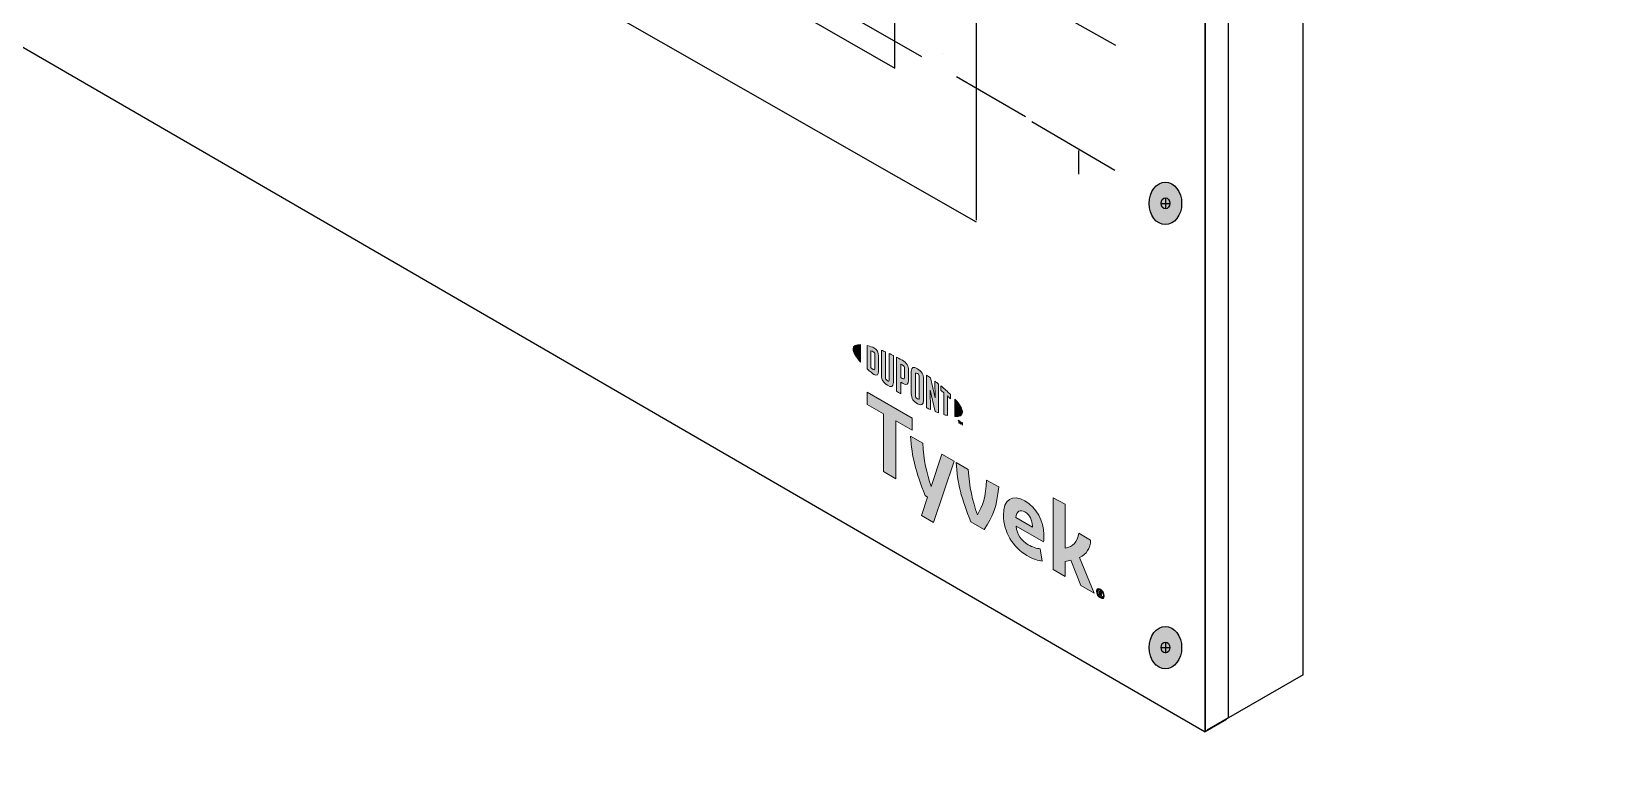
# Model space of a CAD drawing. Extents: x -1140 to 5605, y -816 to 2382.
# Drawn here: x 4717.1 to 5072.2, y 950 to 1115 of the extents above; entities that cross this region are included whole.
import ezdxf

# ---------------------------------------------------------------- set-up
doc = ezdxf.new("R2010")
doc.units = 0
doc.header["$MEASUREMENT"] = 0
for name, pattern in [('AI-Linetype-52', [13.504076, 9.002717, -4.501359]), ('AI-Linetype-53', [13.504076, 9.002717, -4.501359]), ('AI-Linetype-54', [27, 18, -9])]:
    doc.linetypes.add(name, pattern=pattern)
for name, color, linetype, lineweight in [('G-ANNO-TTLB', 7, 'Continuous', 0), ('TYVEK', 7, 'Continuous', 0), ('wall scratch', 7, 'Continuous', 0), ('X-REF - TRACED', 7, 'Continuous', 0)]:
    doc.layers.add(name, color=color, linetype=linetype, lineweight=lineweight)

# ---------------------------------------------------------------- blocks, each defined once
blk = doc.blocks.new('Block_51')
at = {"layer": 'wall scratch', "color": 18, "lineweight": 25, "true_color": 0x000000}
for points in [[(4712.77, 1113.39)], [(4981.64, 957.74)]]:
    blk.add_lwpolyline(points, dxfattribs=at)
blk = doc.blocks.new('Block_161')
at = {"layer": 'TYVEK', "color": 2, "lineweight": 25, "true_color": 0xffff00}
for points in [[(4803.46, 1098.45)], [(4917.89, 1033.61)]]:
    blk.add_lwpolyline(points, dxfattribs=at)
blk = doc.blocks.new('Block_162')
at = {"layer": 'TYVEK', "color": 1, "lineweight": 25, "true_color": 0xff0000}
for points in [[(4835.31, 1080.06)], [(4917.89, 1032.38)]]:
    blk.add_lwpolyline(points, dxfattribs=at)
blk = doc.blocks.new('Block_163')
at = {"layer": 'TYVEK', "color": 1, "lineweight": 25, "true_color": 0xff0000}
for points in [[(4784.75, 1118.23)], [(4784.75, 1101.79)]]:
    blk.add_lwpolyline(points, dxfattribs=at)
blk = doc.blocks.new('Block_164')
at = {"layer": 'TYVEK', "color": 1, "lineweight": 25, "true_color": 0xff0000}
for points in [[(4835.31, 1080.06)], [(4917.89, 1032.38)]]:
    blk.add_lwpolyline(points, dxfattribs=at)
blk = doc.blocks.new('Block_165')
at = {"layer": 'TYVEK', "color": 18, "lineweight": 25, "true_color": 0x000000}
for points in [[(4891.12, 1220.23)], [(4891.12, 1048.79)]]:
    blk.add_lwpolyline(points, dxfattribs=at)
blk = doc.blocks.new('Block_166')
at = {"layer": 'TYVEK', "color": 4, "lineweight": 25, "true_color": 0x00ffff}
for points in [[(4855.86, 1093.29)], [(4917.91, 1057.52)]]:
    blk.add_lwpolyline(points, dxfattribs=at)
blk = doc.blocks.new('Block_167')
at = {"layer": 'TYVEK', "color": 4, "linetype": 'AI-Linetype-52', "lineweight": 25, "true_color": 0x00ffff}
blk.add_lwpolyline([(4938.86, 1045.73)], dxfattribs=at)
at = {"layer": 'TYVEK', "color": 4, "linetype": 'AI-Linetype-53', "lineweight": 25, "true_color": 0x00ffff}
blk.add_lwpolyline([(4917.91, 1033.76)], dxfattribs=at)
blk = doc.blocks.new('Block_168')
at = {"layer": 'TYVEK', "color": 4, "lineweight": 25, "true_color": 0x00ffff}
for points in [[(4855.86, 1093.29)], [(4835.55, 1081.68)]]:
    blk.add_lwpolyline(points, dxfattribs=at)
blk = doc.blocks.new('Block_170')
at = {"layer": 'TYVEK', "color": 4, "lineweight": 25, "true_color": 0x00ffff}
for points in [[(4803.66, 1098.62)], [(4917.91, 1033.76)]]:
    blk.add_lwpolyline(points, dxfattribs=at)
blk = doc.blocks.new('Block_171')
at = {"layer": 'TYVEK', "color": 2, "lineweight": 25, "true_color": 0xffff00}
for points in [[(4803.42, 1098.45)], [(4917.89, 1033.61)]]:
    blk.add_lwpolyline(points, dxfattribs=at)
blk = doc.blocks.new('Block_172')
at = {"layer": 'TYVEK', "color": 2, "lineweight": 25, "true_color": 0xffff00}
for points in [[(4808.34, 1101.23)], [(4917.59, 1038.15)]]:
    blk.add_lwpolyline(points, dxfattribs=at)
blk = doc.blocks.new('Block_173')
at = {"layer": 'TYVEK', "color": 1, "lineweight": 25, "true_color": 0xff0000}
for points in [[(4835.31, 1080.06)], [(4917.89, 1032.38)]]:
    blk.add_lwpolyline(points, dxfattribs=at)
blk = doc.blocks.new('Block_175')
at = {"layer": 'TYVEK', "color": 2, "lineweight": 25, "true_color": 0xffff00}
for points in [[(4807.38, 1353.18)], [(4807.38, 1051.78)]]:
    blk.add_lwpolyline(points, dxfattribs=at)
blk = doc.blocks.new('Block_176')
at = {"layer": 'TYVEK', "color": 1, "lineweight": 25, "true_color": 0xff0000}
for points in [[(4807.58, 1377.28)], [(4807.58, 1052.07)]]:
    blk.add_lwpolyline(points, dxfattribs=at)
blk = doc.blocks.new('Block_230')
at = {"layer": 'TYVEK', "color": 4, "lineweight": 25, "true_color": 0x00ffff}
blk.add_line((4922.1, 1109.99), (4922.1, 1109.99), dxfattribs=at)
for points in [[(4807.97, 1228.81)], [(4890.61, 1127.79), (4807.97, 1174.49), (4807.97, 1174.49)], [(4890.39, 1152.31)]]:
    blk.add_lwpolyline(points, dxfattribs=at)
blk = doc.blocks.new('Block_253')
at = {"layer": 'TYVEK', "true_color": 0x003b71, "transparency": 33554687}
h = blk.add_hatch(color=156, dxfattribs=at)
h.dxf.hatch_style = 2
edge = h.paths.add_edge_path()
edge.add_ellipse((4972.26, 976.33), major_axis=(0, 4.78), ratio=0.766948, start_angle=0, end_angle=360)
at = {"layer": 'TYVEK', "color": 18, "lineweight": 25, "true_color": 0x000000}
for p, q in [((4972.26, 977.59), (4972.26, 975.12)), ((4971.29, 976.36), (4973.23, 976.36))]:
    blk.add_line(p, q, dxfattribs=at)
for centre, major_axis, ratio in [((4972.26, 976.33), (0, 4.78), 0.766948), ((4972.26, 976.36), (0, 1.23), 0.788846)]:
    blk.add_ellipse(centre, major_axis=major_axis, ratio=ratio, dxfattribs=at)
blk = doc.blocks.new('Block_256')
at = {"layer": 'TYVEK', "true_color": 0x003b71, "transparency": 33554687}
h = blk.add_hatch(color=156, dxfattribs=at)
h.dxf.hatch_style = 2
edge = h.paths.add_edge_path()
edge.add_ellipse((4972.26, 1076.29), major_axis=(0, 4.78), ratio=0.766948, start_angle=0, end_angle=360)
at = {"layer": 'TYVEK', "color": 18, "lineweight": 25, "true_color": 0x000000}
for p, q in [((4971.29, 1076.31), (4973.23, 1076.31)), ((4972.26, 1077.55), (4972.26, 1075.08))]:
    blk.add_line(p, q, dxfattribs=at)
blk.add_lwpolyline([(4971.75, 1071.17)], dxfattribs=at)
for centre, major_axis, ratio in [((4972.26, 1076.29), (0, 4.78), 0.766948), ((4972.26, 1076.31), (0, 1.23), 0.788846)]:
    blk.add_ellipse(centre, major_axis=major_axis, ratio=ratio, dxfattribs=at)
blk = doc.blocks.new('Block_560')
at = {"layer": 'X-REF - TRACED', "true_color": 0x848484, "transparency": 33554687}
h = blk.add_hatch(color=252, dxfattribs=at)
h.dxf.hatch_style = 2
edge = h.paths.add_edge_path()
edge.add_spline(control_points=[(4902, 1043.52), (4902, 1042.8), (4902.61, 1041.77), (4903.67, 1040.57), (4903.67, 1040.57), (4903.67, 1044.52), (4903.67, 1044.52), (4902.61, 1044.56), (4902, 1044.24), (4902, 1043.52)], knot_values=[0, 0, 0, 0, 1, 1, 1, 2, 2, 2, 3, 3, 3, 3], degree=3, periodic=0)
h = blk.add_hatch(color=252, dxfattribs=at)
h.dxf.hatch_style = 2
edge = h.paths.add_edge_path()
edge.add_spline(control_points=[(4906.88, 1039.09), (4906.88, 1038.79), (4906.72, 1038.78), (4906.53, 1038.89), (4906.38, 1038.97), (4906.16, 1039.17), (4905.97, 1039.33), (4905.97, 1039.33), (4905.97, 1043.1), (4905.97, 1043.1), (4906.16, 1043.05), (4906.38, 1042.98), (4906.53, 1042.9), (4906.72, 1042.79), (4906.88, 1042.59), (4906.88, 1042.29), (4906.88, 1042.29), (4906.88, 1039.09), (4906.88, 1039.09)], knot_values=[0, 0, 0, 0, 1, 1, 1, 2, 2, 2, 3, 3, 3, 4, 4, 4, 5, 5, 5, 6, 6, 6, 6], degree=3, periodic=0)
edge = h.paths.add_edge_path()
edge.add_spline(control_points=[(4906.66, 1043.81), (4906.36, 1043.98), (4905.93, 1044.13), (4905.15, 1044.3), (4905.15, 1044.3), (4905.15, 1039.08), (4905.15, 1039.08), (4905.83, 1038.45), (4906.36, 1038), (4906.66, 1037.83), (4907.34, 1037.44), (4907.73, 1037.69), (4907.73, 1038.47), (4907.73, 1038.47), (4907.73, 1041.94), (4907.73, 1041.94), (4907.73, 1042.71), (4907.34, 1043.41), (4906.66, 1043.81)], knot_values=[0, 0, 0, 0, 1, 1, 1, 2, 2, 2, 3, 3, 3, 4, 4, 4, 5, 5, 5, 6, 6, 6, 6], degree=3, periodic=0)
h = blk.add_hatch(color=252, dxfattribs=at)
h.dxf.hatch_style = 2
edge = h.paths.add_edge_path()
edge.add_spline(control_points=[(4910.12, 1036.61), (4910.12, 1036.3), (4910.03, 1036.17), (4909.7, 1036.4), (4909.38, 1036.63), (4909.29, 1036.84), (4909.29, 1037.2), (4909.29, 1037.2), (4909.29, 1042.88), (4909.29, 1042.88), (4909.08, 1042.98), (4908.6, 1043.18), (4908.39, 1043.27), (4908.39, 1043.27), (4908.39, 1037.52), (4908.39, 1037.52), (4908.39, 1036.6), (4908.78, 1036.02), (4909.7, 1035.36), (4910.54, 1034.77), (4911.06, 1034.96), (4911.06, 1035.98), (4911.06, 1035.98), (4911.06, 1042.05), (4911.06, 1042.05), (4910.88, 1042.14), (4910.31, 1042.42), (4910.12, 1042.5), (4910.12, 1042.5), (4910.12, 1036.61), (4910.12, 1036.61)], knot_values=[0, 0, 0, 0, 1, 1, 1, 2, 2, 2, 3, 3, 3, 4, 4, 4, 5, 5, 5, 6, 6, 6, 7, 7, 7, 8, 8, 8, 9, 9, 9, 10, 10, 10, 10], degree=3, periodic=0)
h = blk.add_hatch(color=252, dxfattribs=at)
h.dxf.hatch_style = 2
edge = h.paths.add_edge_path()
edge.add_spline(control_points=[(4913.54, 1037.13), (4913.54, 1036.8), (4913.44, 1036.69), (4913.06, 1036.91), (4913.06, 1036.91), (4912.73, 1037.1), (4912.73, 1037.1), (4912.73, 1037.1), (4912.73, 1040.12), (4912.73, 1040.12), (4912.88, 1040.04), (4912.96, 1040), (4913.04, 1039.95), (4913.46, 1039.71), (4913.54, 1039.48), (4913.54, 1039.15), (4913.54, 1039.15), (4913.54, 1037.13), (4913.54, 1037.13)], knot_values=[0, 0, 0, 0, 1, 1, 1, 2, 2, 2, 3, 3, 3, 4, 4, 4, 5, 5, 5, 6, 6, 6, 6], degree=3, periodic=0)
edge = h.paths.add_edge_path()
edge.add_spline(control_points=[(4913.1, 1040.99), (4912.94, 1041.08), (4912.34, 1041.4), (4911.79, 1041.68), (4911.79, 1041.68), (4911.79, 1034.03), (4911.79, 1034.03), (4911.98, 1033.91), (4912.47, 1033.6), (4912.73, 1033.44), (4912.73, 1033.44), (4912.73, 1036.04), (4912.73, 1036.04), (4912.73, 1036.04), (4913.1, 1035.83), (4913.1, 1035.83), (4914.08, 1035.26), (4914.49, 1035.53), (4914.49, 1036.5), (4914.49, 1036.5), (4914.49, 1038.76), (4914.49, 1038.76), (4914.49, 1039.71), (4914.03, 1040.45), (4913.1, 1040.99)], knot_values=[0, 0, 0, 0, 1, 1, 1, 2, 2, 2, 3, 3, 3, 4, 4, 4, 5, 5, 5, 6, 6, 6, 7, 7, 7, 8, 8, 8, 8], degree=3, periodic=0)
h = blk.add_hatch(color=252, dxfattribs=at)
h.dxf.hatch_style = 2
edge = h.paths.add_edge_path()
edge.add_spline(control_points=[(4916.89, 1032.52), (4916.89, 1032.22), (4916.8, 1032.12), (4916.47, 1032.3), (4916.13, 1032.48), (4916.04, 1032.7), (4916.04, 1033.02), (4916.04, 1033.02), (4916.04, 1037.79), (4916.04, 1037.79), (4916.04, 1038.1), (4916.13, 1038.22), (4916.47, 1038.01), (4916.8, 1037.81), (4916.89, 1037.6), (4916.89, 1037.29), (4916.89, 1037.29), (4916.89, 1032.52), (4916.89, 1032.52)], knot_values=[0, 0, 0, 0, 1, 1, 1, 2, 2, 2, 3, 3, 3, 4, 4, 4, 5, 5, 5, 6, 6, 6, 6], degree=3, periodic=0)
edge = h.paths.add_edge_path()
edge.add_spline(control_points=[(4916.47, 1039.08), (4915.6, 1039.63), (4915.09, 1039.49), (4915.09, 1038.48), (4915.09, 1038.48), (4915.09, 1033.48), (4915.09, 1033.48), (4915.09, 1032.41), (4915.55, 1031.7), (4916.47, 1031.22), (4917.37, 1030.75), (4917.84, 1030.87), (4917.84, 1032), (4917.84, 1032), (4917.84, 1036.78), (4917.84, 1036.78), (4917.84, 1037.86), (4917.42, 1038.49), (4916.47, 1039.08)], knot_values=[0, 0, 0, 0, 1, 1, 1, 2, 2, 2, 3, 3, 3, 4, 4, 4, 5, 5, 5, 6, 6, 6, 6], degree=3, periodic=0)
h = blk.add_hatch(color=252, dxfattribs=at)
h.dxf.hatch_style = 2
edge = h.paths.add_edge_path()
edge.add_spline(control_points=[(4920.44, 1032.53), (4920.44, 1032.53), (4919.4, 1037.02), (4919.4, 1037.02), (4919.12, 1037.23), (4918.78, 1037.47), (4918.51, 1037.65), (4918.51, 1037.65), (4918.51, 1030.3), (4918.51, 1030.3), (4918.7, 1030.21), (4919.17, 1030), (4919.42, 1029.9), (4919.42, 1029.9), (4919.34, 1034.27), (4919.34, 1034.27), (4919.34, 1034.27), (4920.44, 1029.47), (4920.44, 1029.47), (4920.68, 1029.38), (4921.02, 1029.25), (4921.24, 1029.17), (4921.24, 1029.17), (4921.24, 1035.63), (4921.24, 1035.63), (4921.01, 1035.81), (4920.58, 1036.14), (4920.38, 1036.3), (4920.38, 1036.3), (4920.44, 1032.53), (4920.44, 1032.53)], knot_values=[0, 0, 0, 0, 1, 1, 1, 2, 2, 2, 3, 3, 3, 4, 4, 4, 5, 5, 5, 6, 6, 6, 7, 7, 7, 8, 8, 8, 9, 9, 9, 10, 10, 10, 10], degree=3, periodic=0)
h = blk.add_hatch(color=252, dxfattribs=at)
h.dxf.hatch_style = 2
edge = h.paths.add_edge_path()
edge.add_spline(control_points=[(4921.71, 1034.23), (4921.94, 1034.05), (4922.17, 1033.86), (4922.39, 1033.68), (4922.39, 1033.68), (4922.39, 1028.79), (4922.39, 1028.79), (4922.6, 1028.73), (4922.98, 1028.62), (4923.23, 1028.56), (4923.23, 1028.56), (4923.23, 1032.96), (4923.23, 1032.96), (4923.48, 1032.75), (4923.71, 1032.54), (4923.92, 1032.35), (4923.92, 1032.35), (4923.92, 1033.29), (4923.92, 1033.29), (4923.25, 1033.94), (4922.54, 1034.57), (4921.71, 1035.25), (4921.71, 1035.25), (4921.71, 1034.23), (4921.71, 1034.23)], knot_values=[0, 0, 0, 0, 1, 1, 1, 2, 2, 2, 3, 3, 3, 4, 4, 4, 5, 5, 5, 6, 6, 6, 7, 7, 7, 8, 8, 8, 8], degree=3, periodic=0)
h = blk.add_hatch(color=252, dxfattribs=at)
h.dxf.hatch_style = 2
edge = h.paths.add_edge_path()
edge.add_spline(control_points=[(4926.6, 1029.32), (4926.6, 1028.59), (4925.99, 1028.27), (4924.92, 1028.31), (4924.92, 1028.31), (4924.92, 1032.25), (4924.92, 1032.25), (4925.99, 1031.06), (4926.6, 1030.03), (4926.6, 1029.32)], knot_values=[0, 0, 0, 0, 1, 1, 1, 2, 2, 2, 3, 3, 3, 3], degree=3, periodic=0)
h = blk.add_hatch(color=252, dxfattribs=at)
h.dxf.hatch_style = 2
edge = h.paths.add_edge_path()
edge.add_spline(control_points=[(4926.1, 1027.23), (4926.1, 1027.23), (4926.21, 1027.17), (4926.21, 1027.17), (4926.21, 1027.17), (4926.36, 1026.82), (4926.36, 1026.82), (4926.36, 1026.82), (4926.5, 1027), (4926.5, 1027), (4926.5, 1027), (4926.6, 1026.94), (4926.6, 1026.94), (4926.6, 1026.94), (4926.6, 1026.37), (4926.6, 1026.37), (4926.6, 1026.37), (4926.51, 1026.43), (4926.51, 1026.43), (4926.51, 1026.43), (4926.51, 1026.83), (4926.51, 1026.83), (4926.51, 1026.83), (4926.36, 1026.65), (4926.36, 1026.65), (4926.36, 1026.65), (4926.35, 1026.65), (4926.35, 1026.65), (4926.35, 1026.65), (4926.2, 1027.01), (4926.2, 1027.01), (4926.2, 1027.01), (4926.2, 1026.61), (4926.2, 1026.61), (4926.2, 1026.61), (4926.1, 1026.66), (4926.1, 1026.66), (4926.1, 1026.66), (4926.1, 1027.23), (4926.1, 1027.23)], knot_values=[0, 0, 0, 0, 1, 1, 1, 2, 2, 2, 3, 3, 3, 4, 4, 4, 5, 5, 5, 6, 6, 6, 7, 7, 7, 8, 8, 8, 9, 9, 9, 10, 10, 10, 11, 11, 11, 12, 12, 12, 13, 13, 13, 13], degree=3, periodic=0)
edge = h.paths.add_edge_path()
edge.add_spline(control_points=[(4925.75, 1027.33), (4925.75, 1027.33), (4925.6, 1027.42), (4925.6, 1027.42), (4925.6, 1027.42), (4925.6, 1027.52), (4925.6, 1027.52), (4925.6, 1027.52), (4926, 1027.29), (4926, 1027.29), (4926, 1027.29), (4926, 1027.19), (4926, 1027.19), (4926, 1027.19), (4925.85, 1027.28), (4925.85, 1027.28), (4925.85, 1027.28), (4925.85, 1026.81), (4925.85, 1026.81), (4925.85, 1026.81), (4925.75, 1026.87), (4925.75, 1026.87), (4925.75, 1026.87), (4925.75, 1027.33), (4925.75, 1027.33)], knot_values=[0, 0, 0, 0, 1, 1, 1, 2, 2, 2, 3, 3, 3, 4, 4, 4, 5, 5, 5, 6, 6, 6, 7, 7, 7, 8, 8, 8, 8], degree=3, periodic=0)
at = {"layer": 'X-REF - TRACED'}
for points, knots in [([(4902, 1043.52), (4902, 1042.8), (4902.61, 1041.77), (4903.67, 1040.57), (4903.67, 1040.57), (4903.67, 1044.52), (4903.67, 1044.52), (4902.61, 1044.56), (4902, 1044.24), (4902, 1043.52)], [0, 0, 0, 0, 1, 1, 1, 2, 2, 2, 3, 3, 3, 3]), ([(4906.66, 1043.81), (4906.36, 1043.98), (4905.93, 1044.13), (4905.15, 1044.3), (4905.15, 1044.3), (4905.15, 1039.08), (4905.15, 1039.08), (4905.83, 1038.45), (4906.36, 1038), (4906.66, 1037.83), (4907.34, 1037.44), (4907.73, 1037.69), (4907.73, 1038.47), (4907.73, 1038.47), (4907.73, 1041.94), (4907.73, 1041.94), (4907.73, 1042.71), (4907.34, 1043.41), (4906.66, 1043.81)], [0, 0, 0, 0, 1, 1, 1, 2, 2, 2, 3, 3, 3, 4, 4, 4, 5, 5, 5, 6, 6, 6, 6]), ([(4906.88, 1039.09), (4906.88, 1038.79), (4906.72, 1038.78), (4906.53, 1038.89), (4906.38, 1038.97), (4906.16, 1039.17), (4905.97, 1039.33), (4905.97, 1039.33), (4905.97, 1043.1), (4905.97, 1043.1), (4906.16, 1043.05), (4906.38, 1042.98), (4906.53, 1042.9), (4906.72, 1042.79), (4906.88, 1042.59), (4906.88, 1042.29), (4906.88, 1042.29), (4906.88, 1039.09), (4906.88, 1039.09)], [0, 0, 0, 0, 1, 1, 1, 2, 2, 2, 3, 3, 3, 4, 4, 4, 5, 5, 5, 6, 6, 6, 6]), ([(4910.12, 1036.61), (4910.12, 1036.3), (4910.03, 1036.17), (4909.7, 1036.4), (4909.38, 1036.63), (4909.29, 1036.84), (4909.29, 1037.2), (4909.29, 1037.2), (4909.29, 1042.88), (4909.29, 1042.88), (4909.08, 1042.98), (4908.6, 1043.18), (4908.39, 1043.27), (4908.39, 1043.27), (4908.39, 1037.52), (4908.39, 1037.52), (4908.39, 1036.6), (4908.78, 1036.02), (4909.7, 1035.36), (4910.54, 1034.77), (4911.06, 1034.96), (4911.06, 1035.98), (4911.06, 1035.98), (4911.06, 1042.05), (4911.06, 1042.05), (4910.88, 1042.14), (4910.31, 1042.42), (4910.12, 1042.5), (4910.12, 1042.5), (4910.12, 1036.61), (4910.12, 1036.61)], [0, 0, 0, 0, 1, 1, 1, 2, 2, 2, 3, 3, 3, 4, 4, 4, 5, 5, 5, 6, 6, 6, 7, 7, 7, 8, 8, 8, 9, 9, 9, 10, 10, 10, 10]), ([(4913.1, 1040.99), (4912.94, 1041.08), (4912.34, 1041.4), (4911.79, 1041.68), (4911.79, 1041.68), (4911.79, 1034.03), (4911.79, 1034.03), (4911.98, 1033.91), (4912.47, 1033.6), (4912.73, 1033.44), (4912.73, 1033.44), (4912.73, 1036.04), (4912.73, 1036.04), (4912.73, 1036.04), (4913.1, 1035.83), (4913.1, 1035.83), (4914.08, 1035.26), (4914.49, 1035.53), (4914.49, 1036.5), (4914.49, 1036.5), (4914.49, 1038.76), (4914.49, 1038.76), (4914.49, 1039.71), (4914.03, 1040.45), (4913.1, 1040.99)], [0, 0, 0, 0, 1, 1, 1, 2, 2, 2, 3, 3, 3, 4, 4, 4, 5, 5, 5, 6, 6, 6, 7, 7, 7, 8, 8, 8, 8]), ([(4913.54, 1037.13), (4913.54, 1036.8), (4913.44, 1036.69), (4913.06, 1036.91), (4913.06, 1036.91), (4912.73, 1037.1), (4912.73, 1037.1), (4912.73, 1037.1), (4912.73, 1040.12), (4912.73, 1040.12), (4912.88, 1040.04), (4912.96, 1040), (4913.04, 1039.95), (4913.46, 1039.71), (4913.54, 1039.48), (4913.54, 1039.15), (4913.54, 1039.15), (4913.54, 1037.13), (4913.54, 1037.13)], [0, 0, 0, 0, 1, 1, 1, 2, 2, 2, 3, 3, 3, 4, 4, 4, 5, 5, 5, 6, 6, 6, 6]), ([(4916.47, 1039.08), (4915.6, 1039.63), (4915.09, 1039.49), (4915.09, 1038.48), (4915.09, 1038.48), (4915.09, 1033.48), (4915.09, 1033.48), (4915.09, 1032.41), (4915.55, 1031.7), (4916.47, 1031.22), (4917.37, 1030.75), (4917.84, 1030.87), (4917.84, 1032), (4917.84, 1032), (4917.84, 1036.78), (4917.84, 1036.78), (4917.84, 1037.86), (4917.42, 1038.49), (4916.47, 1039.08)], [0, 0, 0, 0, 1, 1, 1, 2, 2, 2, 3, 3, 3, 4, 4, 4, 5, 5, 5, 6, 6, 6, 6]), ([(4916.89, 1032.52), (4916.89, 1032.22), (4916.8, 1032.12), (4916.47, 1032.3), (4916.13, 1032.48), (4916.04, 1032.7), (4916.04, 1033.02), (4916.04, 1033.02), (4916.04, 1037.79), (4916.04, 1037.79), (4916.04, 1038.1), (4916.13, 1038.22), (4916.47, 1038.01), (4916.8, 1037.81), (4916.89, 1037.6), (4916.89, 1037.29), (4916.89, 1037.29), (4916.89, 1032.52), (4916.89, 1032.52)], [0, 0, 0, 0, 1, 1, 1, 2, 2, 2, 3, 3, 3, 4, 4, 4, 5, 5, 5, 6, 6, 6, 6]), ([(4920.44, 1032.53), (4920.44, 1032.53), (4919.4, 1037.02), (4919.4, 1037.02), (4919.12, 1037.23), (4918.78, 1037.47), (4918.51, 1037.65), (4918.51, 1037.65), (4918.51, 1030.3), (4918.51, 1030.3), (4918.7, 1030.21), (4919.17, 1030), (4919.42, 1029.9), (4919.42, 1029.9), (4919.34, 1034.27), (4919.34, 1034.27), (4919.34, 1034.27), (4920.44, 1029.47), (4920.44, 1029.47), (4920.68, 1029.38), (4921.02, 1029.25), (4921.24, 1029.17), (4921.24, 1029.17), (4921.24, 1035.63), (4921.24, 1035.63), (4921.01, 1035.81), (4920.58, 1036.14), (4920.38, 1036.3), (4920.38, 1036.3), (4920.44, 1032.53), (4920.44, 1032.53)], [0, 0, 0, 0, 1, 1, 1, 2, 2, 2, 3, 3, 3, 4, 4, 4, 5, 5, 5, 6, 6, 6, 7, 7, 7, 8, 8, 8, 9, 9, 9, 10, 10, 10, 10]), ([(4921.71, 1034.23), (4921.94, 1034.05), (4922.17, 1033.86), (4922.39, 1033.68), (4922.39, 1033.68), (4922.39, 1028.79), (4922.39, 1028.79), (4922.6, 1028.73), (4922.98, 1028.62), (4923.23, 1028.56), (4923.23, 1028.56), (4923.23, 1032.96), (4923.23, 1032.96), (4923.48, 1032.75), (4923.71, 1032.54), (4923.92, 1032.35), (4923.92, 1032.35), (4923.92, 1033.29), (4923.92, 1033.29), (4923.25, 1033.94), (4922.54, 1034.57), (4921.71, 1035.25), (4921.71, 1035.25), (4921.71, 1034.23), (4921.71, 1034.23)], [0, 0, 0, 0, 1, 1, 1, 2, 2, 2, 3, 3, 3, 4, 4, 4, 5, 5, 5, 6, 6, 6, 7, 7, 7, 8, 8, 8, 8]), ([(4926.6, 1029.32), (4926.6, 1028.59), (4925.99, 1028.27), (4924.92, 1028.31), (4924.92, 1028.31), (4924.92, 1032.25), (4924.92, 1032.25), (4925.99, 1031.06), (4926.6, 1030.03), (4926.6, 1029.32)], [0, 0, 0, 0, 1, 1, 1, 2, 2, 2, 3, 3, 3, 3]), ([(4925.75, 1027.33), (4925.75, 1027.33), (4925.6, 1027.42), (4925.6, 1027.42), (4925.6, 1027.42), (4925.6, 1027.52), (4925.6, 1027.52), (4925.6, 1027.52), (4926, 1027.29), (4926, 1027.29), (4926, 1027.29), (4926, 1027.19), (4926, 1027.19), (4926, 1027.19), (4925.85, 1027.28), (4925.85, 1027.28), (4925.85, 1027.28), (4925.85, 1026.81), (4925.85, 1026.81), (4925.85, 1026.81), (4925.75, 1026.87), (4925.75, 1026.87), (4925.75, 1026.87), (4925.75, 1027.33), (4925.75, 1027.33)], [0, 0, 0, 0, 1, 1, 1, 2, 2, 2, 3, 3, 3, 4, 4, 4, 5, 5, 5, 6, 6, 6, 7, 7, 7, 8, 8, 8, 8]), ([(4926.1, 1027.23), (4926.1, 1027.23), (4926.21, 1027.17), (4926.21, 1027.17), (4926.21, 1027.17), (4926.36, 1026.82), (4926.36, 1026.82), (4926.36, 1026.82), (4926.5, 1027), (4926.5, 1027), (4926.5, 1027), (4926.6, 1026.94), (4926.6, 1026.94), (4926.6, 1026.94), (4926.6, 1026.37), (4926.6, 1026.37), (4926.6, 1026.37), (4926.51, 1026.43), (4926.51, 1026.43), (4926.51, 1026.43), (4926.51, 1026.83), (4926.51, 1026.83), (4926.51, 1026.83), (4926.36, 1026.65), (4926.36, 1026.65), (4926.36, 1026.65), (4926.35, 1026.65), (4926.35, 1026.65), (4926.35, 1026.65), (4926.2, 1027.01), (4926.2, 1027.01), (4926.2, 1027.01), (4926.2, 1026.61), (4926.2, 1026.61), (4926.2, 1026.61), (4926.1, 1026.66), (4926.1, 1026.66), (4926.1, 1026.66), (4926.1, 1027.23), (4926.1, 1027.23)], [0, 0, 0, 0, 1, 1, 1, 2, 2, 2, 3, 3, 3, 4, 4, 4, 5, 5, 5, 6, 6, 6, 7, 7, 7, 8, 8, 8, 9, 9, 9, 10, 10, 10, 11, 11, 11, 12, 12, 12, 13, 13, 13, 13])]:
    blk.add_open_spline(points, degree=3, knots=knots, dxfattribs=at)
blk = doc.blocks.new('Block_564')
at = {"layer": 'X-REF - TRACED', "true_color": 0x848484, "transparency": 33554687}
h = blk.add_hatch(color=252, dxfattribs=at)
h.dxf.hatch_style = 2
h.paths.add_polyline_path([(4915.25, 1027.99), (4905.15, 1033.82), (4905.15, 1031.08), (4908.8, 1028.97), (4908.8, 1015.97), (4911.6, 1014.35), (4911.6, 1027.35), (4915.25, 1025.24)])
h = blk.add_hatch(color=252, dxfattribs=at)
h.dxf.hatch_style = 2
edge = h.paths.add_edge_path()
edge.add_spline(control_points=[(4932.04, 1014.04), (4931.87, 1010.3), (4931.12, 1008.12), (4929.96, 1006.25), (4928.85, 1009.44), (4928.12, 1012.46), (4927.9, 1016.43), (4927.9, 1016.43), (4925.18, 1018.01), (4925.18, 1018.01), (4925.47, 1013.32), (4926.35, 1009.91), (4928.47, 1004.62), (4928.47, 1004.62), (4931.47, 1002.88), (4931.47, 1002.88), (4933.51, 1005.77), (4934.36, 1008.19), (4934.75, 1012.48), (4934.75, 1012.48), (4932.04, 1014.04), (4932.04, 1014.04)], knot_values=[0, 0, 0, 0, 1, 1, 1, 2, 2, 2, 3, 3, 3, 4, 4, 4, 5, 5, 5, 6, 6, 6, 7, 7, 7, 7], degree=3, periodic=0)
h = blk.add_hatch(color=252, dxfattribs=at)
h.dxf.hatch_style = 2
edge = h.paths.add_edge_path()
edge.add_spline(control_points=[(4938.61, 1005.6), (4938.61, 1005.6), (4942.34, 1003.44), (4942.34, 1003.44), (4942.34, 1003.44), (4942.34, 1003.71), (4942.34, 1003.71), (4942.34, 1004.97), (4941.75, 1006.24), (4940.67, 1006.86), (4939.53, 1007.52), (4938.79, 1007.02), (4938.61, 1005.6)], knot_values=[0, 0, 0, 0, 1, 1, 1, 2, 2, 2, 3, 3, 3, 4, 4, 4, 4], degree=3, periodic=0)
edge = h.paths.add_edge_path()
edge.add_spline(control_points=[(4944.56, 995.82), (4943.69, 995.87), (4942.42, 996.29), (4941.12, 997.04), (4937.97, 998.87), (4935.81, 1002.4), (4935.81, 1006.14), (4935.81, 1009.71), (4937.79, 1011), (4940.67, 1009.33), (4943.24, 1007.85), (4944.93, 1004.78), (4944.93, 1001.77), (4944.93, 1001.1), (4944.89, 1000.53), (4944.85, 1000.11), (4944.85, 1000.11), (4938.65, 1003.69), (4938.65, 1003.69), (4938.91, 1001.74), (4939.83, 1000.4), (4941.4, 999.49), (4942.36, 998.94), (4943.28, 998.65), (4944.12, 998.57), (4944.12, 998.57), (4944.56, 995.82), (4944.56, 995.82)], knot_values=[0, 0, 0, 0, 1, 1, 1, 2, 2, 2, 3, 3, 3, 4, 4, 4, 5, 5, 5, 6, 6, 6, 7, 7, 7, 8, 8, 8, 9, 9, 9, 9], degree=3, periodic=0)
h = blk.add_hatch(color=252, dxfattribs=at)
h.dxf.hatch_style = 2
edge = h.paths.add_edge_path()
edge.add_spline(control_points=[(4952.95, 996.62), (4952.95, 996.62), (4956.21, 988.6), (4956.21, 988.6), (4956.21, 988.6), (4953.26, 990.3), (4953.26, 990.3), (4953.26, 990.3), (4951.01, 995.99), (4951.01, 995.99), (4950.6, 995.89), (4950.16, 995.8), (4949.69, 995.74), (4949.69, 995.74), (4949.69, 992.36), (4949.69, 992.36), (4949.69, 992.36), (4946.99, 993.93), (4946.99, 993.93), (4946.99, 993.93), (4946.99, 1010.05), (4946.99, 1010.05), (4946.99, 1010.05), (4949.69, 1008.64), (4949.69, 1008.64), (4949.69, 1008.64), (4949.69, 998.73), (4949.69, 998.73), (4951.54, 999.03), (4952.44, 1000.09), (4952.75, 1002.09), (4952.75, 1002.09), (4955.44, 1000.53), (4955.44, 1000.53), (4955.38, 998.64), (4954.52, 997.4), (4952.95, 996.62)], knot_values=[0, 0, 0, 0, 1, 1, 1, 2, 2, 2, 3, 3, 3, 4, 4, 4, 5, 5, 5, 6, 6, 6, 7, 7, 7, 8, 8, 8, 9, 9, 9, 10, 10, 10, 11, 11, 11, 12, 12, 12, 12], degree=3, periodic=0)
at = {"layer": 'X-REF - TRACED'}
blk.add_lwpolyline([(4915.25, 1027.99), (4905.15, 1033.82), (4905.15, 1031.08), (4908.8, 1028.97), (4908.8, 1015.97), (4911.6, 1014.35), (4911.6, 1027.35), (4915.25, 1025.24)], close=True, dxfattribs=at)
for points, knots in [([(4932.04, 1014.04), (4931.87, 1010.3), (4931.12, 1008.12), (4929.96, 1006.25), (4928.85, 1009.44), (4928.12, 1012.46), (4927.9, 1016.43), (4927.9, 1016.43), (4925.18, 1018.01), (4925.18, 1018.01), (4925.47, 1013.32), (4926.35, 1009.91), (4928.47, 1004.62), (4928.47, 1004.62), (4931.47, 1002.88), (4931.47, 1002.88), (4933.51, 1005.77), (4934.36, 1008.19), (4934.75, 1012.48), (4934.75, 1012.48), (4932.04, 1014.04), (4932.04, 1014.04)], [0, 0, 0, 0, 1, 1, 1, 2, 2, 2, 3, 3, 3, 4, 4, 4, 5, 5, 5, 6, 6, 6, 7, 7, 7, 7]), ([(4944.56, 995.82), (4943.69, 995.87), (4942.42, 996.29), (4941.12, 997.04), (4937.97, 998.87), (4935.81, 1002.4), (4935.81, 1006.14), (4935.81, 1009.71), (4937.79, 1011), (4940.67, 1009.33), (4943.24, 1007.85), (4944.93, 1004.78), (4944.93, 1001.77), (4944.93, 1001.1), (4944.89, 1000.53), (4944.85, 1000.11), (4944.85, 1000.11), (4938.65, 1003.69), (4938.65, 1003.69), (4938.91, 1001.74), (4939.83, 1000.4), (4941.4, 999.49), (4942.36, 998.94), (4943.28, 998.65), (4944.12, 998.57), (4944.12, 998.57), (4944.56, 995.82), (4944.56, 995.82)], [0, 0, 0, 0, 1, 1, 1, 2, 2, 2, 3, 3, 3, 4, 4, 4, 5, 5, 5, 6, 6, 6, 7, 7, 7, 8, 8, 8, 9, 9, 9, 9]), ([(4952.95, 996.62), (4952.95, 996.62), (4956.21, 988.6), (4956.21, 988.6), (4956.21, 988.6), (4953.26, 990.3), (4953.26, 990.3), (4953.26, 990.3), (4951.01, 995.99), (4951.01, 995.99), (4950.6, 995.89), (4950.16, 995.8), (4949.69, 995.74), (4949.69, 995.74), (4949.69, 992.36), (4949.69, 992.36), (4949.69, 992.36), (4946.99, 993.93), (4946.99, 993.93), (4946.99, 993.93), (4946.99, 1010.05), (4946.99, 1010.05), (4946.99, 1010.05), (4949.69, 1008.64), (4949.69, 1008.64), (4949.69, 1008.64), (4949.69, 998.73), (4949.69, 998.73), (4951.54, 999.03), (4952.44, 1000.09), (4952.75, 1002.09), (4952.75, 1002.09), (4955.44, 1000.53), (4955.44, 1000.53), (4955.38, 998.64), (4954.52, 997.4), (4952.95, 996.62)], [0, 0, 0, 0, 1, 1, 1, 2, 2, 2, 3, 3, 3, 4, 4, 4, 5, 5, 5, 6, 6, 6, 7, 7, 7, 8, 8, 8, 9, 9, 9, 10, 10, 10, 11, 11, 11, 12, 12, 12, 12]), ([(4938.61, 1005.6), (4938.61, 1005.6), (4942.34, 1003.44), (4942.34, 1003.44), (4942.34, 1003.44), (4942.34, 1003.71), (4942.34, 1003.71), (4942.34, 1004.97), (4941.75, 1006.24), (4940.67, 1006.86), (4939.53, 1007.52), (4938.79, 1007.02), (4938.61, 1005.6)], [0, 0, 0, 0, 1, 1, 1, 2, 2, 2, 3, 3, 3, 4, 4, 4, 4])]:
    blk.add_open_spline(points, degree=3, knots=knots, dxfattribs=at)
blk = doc.blocks.new('Block_563')
at = {"layer": 'X-REF - TRACED', "true_color": 0x848484, "transparency": 33554687}
h = blk.add_hatch(color=252, dxfattribs=at)
h.dxf.hatch_style = 2
edge = h.paths.add_edge_path()
edge.add_spline(control_points=[(4921.99, 1019.85), (4921.99, 1019.85), (4919.56, 1012.6), (4919.56, 1012.6), (4918.53, 1015.63), (4917.86, 1018.56), (4917.65, 1022.35), (4917.65, 1022.35), (4914.92, 1023.93), (4914.92, 1023.93), (4915.22, 1019.24), (4916.1, 1015.83), (4918.22, 1010.54), (4918.22, 1010.54), (4918.76, 1010.22), (4918.76, 1010.22), (4918.76, 1010.22), (4917.38, 1006.08), (4917.38, 1006.08), (4917.38, 1006.08), (4920.08, 1004.52), (4920.08, 1004.52), (4920.08, 1004.52), (4924.7, 1018.28), (4924.7, 1018.28), (4924.7, 1018.28), (4921.99, 1019.85), (4921.99, 1019.85)], knot_values=[0, 0, 0, 0, 1, 1, 1, 2, 2, 2, 3, 3, 3, 4, 4, 4, 5, 5, 5, 6, 6, 6, 7, 7, 7, 8, 8, 8, 9, 9, 9, 9], degree=3, periodic=0)
at = {"layer": 'X-REF - TRACED'}
blk.add_open_spline([(4921.99, 1019.85), (4921.99, 1019.85), (4919.56, 1012.6), (4919.56, 1012.6), (4918.53, 1015.63), (4917.86, 1018.56), (4917.65, 1022.35), (4917.65, 1022.35), (4914.92, 1023.93), (4914.92, 1023.93), (4915.22, 1019.24), (4916.1, 1015.83), (4918.22, 1010.54), (4918.22, 1010.54), (4918.76, 1010.22), (4918.76, 1010.22), (4918.76, 1010.22), (4917.38, 1006.08), (4917.38, 1006.08), (4917.38, 1006.08), (4920.08, 1004.52), (4920.08, 1004.52), (4920.08, 1004.52), (4924.7, 1018.28), (4924.7, 1018.28), (4924.7, 1018.28), (4921.99, 1019.85), (4921.99, 1019.85)], degree=3, knots=[0, 0, 0, 0, 1, 1, 1, 2, 2, 2, 3, 3, 3, 4, 4, 4, 5, 5, 5, 6, 6, 6, 7, 7, 7, 8, 8, 8, 9, 9, 9, 9], dxfattribs=at)
blk.add_blockref('Block_564', (0, 0), dxfattribs=at)
blk = doc.blocks.new('Block_565')
at = {"layer": 'X-REF - TRACED', "true_color": 0x848484, "transparency": 33554687}
h = blk.add_hatch(color=252, dxfattribs=at)
h.dxf.hatch_style = 2
edge = h.paths.add_edge_path()
edge.add_spline(control_points=[(4957.5, 988.91), (4957.5, 988.91), (4957.5, 988.62), (4957.5, 988.62), (4957.5, 988.62), (4957.62, 988.55), (4957.62, 988.55), (4957.73, 988.49), (4957.78, 988.49), (4957.78, 988.6), (4957.78, 988.72), (4957.73, 988.79), (4957.62, 988.85), (4957.62, 988.85), (4957.5, 988.91), (4957.5, 988.91)], knot_values=[0, 0, 0, 0, 1, 1, 1, 2, 2, 2, 3, 3, 3, 4, 4, 4, 5, 5, 5, 5], degree=3, periodic=0)
edge = h.paths.add_edge_path()
edge.add_spline(control_points=[(4957.31, 989.21), (4957.31, 989.21), (4957.62, 989.04), (4957.62, 989.04), (4957.85, 988.9), (4957.97, 988.7), (4957.97, 988.5), (4957.97, 988.36), (4957.91, 988.29), (4957.8, 988.3), (4957.86, 988.14), (4957.93, 987.97), (4958.03, 987.78), (4958.03, 987.78), (4957.8, 987.91), (4957.8, 987.91), (4957.72, 988.08), (4957.66, 988.23), (4957.61, 988.38), (4957.61, 988.38), (4957.5, 988.44), (4957.5, 988.44), (4957.5, 988.44), (4957.5, 988.08), (4957.5, 988.08), (4957.5, 988.08), (4957.31, 988.19), (4957.31, 988.19), (4957.31, 988.19), (4957.31, 989.21), (4957.31, 989.21)], knot_values=[0, 0, 0, 0, 1, 1, 1, 2, 2, 2, 3, 3, 3, 4, 4, 4, 5, 5, 5, 6, 6, 6, 7, 7, 7, 8, 8, 8, 9, 9, 9, 10, 10, 10, 10], degree=3, periodic=0)
edge = h.paths.add_edge_path()
edge.add_spline(control_points=[(4957.63, 989.29), (4957.2, 989.54), (4956.96, 989.4), (4956.96, 988.89), (4956.96, 988.38), (4957.2, 987.96), (4957.63, 987.71), (4958.05, 987.47), (4958.3, 987.6), (4958.3, 988.12), (4958.3, 988.62), (4958.05, 989.05), (4957.63, 989.29)], knot_values=[0, 0, 0, 0, 1, 1, 1, 2, 2, 2, 3, 3, 3, 4, 4, 4, 4], degree=3, periodic=0)
edge = h.paths.add_edge_path()
edge.add_spline(control_points=[(4957.63, 989.5), (4958.15, 989.19), (4958.5, 988.6), (4958.5, 988), (4958.5, 987.39), (4958.15, 987.21), (4957.63, 987.51), (4957.1, 987.82), (4956.75, 988.4), (4956.75, 989.01), (4956.75, 989.61), (4957.1, 989.8), (4957.63, 989.5)], knot_values=[0, 0, 0, 0, 1, 1, 1, 2, 2, 2, 3, 3, 3, 4, 4, 4, 4], degree=3, periodic=0)
at = {"layer": 'X-REF - TRACED'}
for points, knots in [([(4957.63, 989.5), (4958.15, 989.19), (4958.5, 988.6), (4958.5, 988), (4958.5, 987.39), (4958.15, 987.21), (4957.63, 987.51), (4957.1, 987.82), (4956.75, 988.4), (4956.75, 989.01), (4956.75, 989.61), (4957.1, 989.8), (4957.63, 989.5)], [0, 0, 0, 0, 1, 1, 1, 2, 2, 2, 3, 3, 3, 4, 4, 4, 4]), ([(4957.63, 989.29), (4957.2, 989.54), (4956.96, 989.4), (4956.96, 988.89), (4956.96, 988.38), (4957.2, 987.96), (4957.63, 987.71), (4958.05, 987.47), (4958.3, 987.6), (4958.3, 988.12), (4958.3, 988.62), (4958.05, 989.05), (4957.63, 989.29)], [0, 0, 0, 0, 1, 1, 1, 2, 2, 2, 3, 3, 3, 4, 4, 4, 4]), ([(4957.31, 989.21), (4957.31, 989.21), (4957.62, 989.04), (4957.62, 989.04), (4957.85, 988.9), (4957.97, 988.7), (4957.97, 988.5), (4957.97, 988.36), (4957.91, 988.29), (4957.8, 988.3), (4957.86, 988.14), (4957.93, 987.97), (4958.03, 987.78), (4958.03, 987.78), (4957.8, 987.91), (4957.8, 987.91), (4957.72, 988.08), (4957.66, 988.23), (4957.61, 988.38), (4957.61, 988.38), (4957.5, 988.44), (4957.5, 988.44), (4957.5, 988.44), (4957.5, 988.08), (4957.5, 988.08), (4957.5, 988.08), (4957.31, 988.19), (4957.31, 988.19), (4957.31, 988.19), (4957.31, 989.21), (4957.31, 989.21)], [0, 0, 0, 0, 1, 1, 1, 2, 2, 2, 3, 3, 3, 4, 4, 4, 5, 5, 5, 6, 6, 6, 7, 7, 7, 8, 8, 8, 9, 9, 9, 10, 10, 10, 10]), ([(4957.5, 988.91), (4957.5, 988.91), (4957.5, 988.62), (4957.5, 988.62), (4957.5, 988.62), (4957.62, 988.55), (4957.62, 988.55), (4957.73, 988.49), (4957.78, 988.49), (4957.78, 988.6), (4957.78, 988.72), (4957.73, 988.79), (4957.62, 988.85), (4957.62, 988.85), (4957.5, 988.91), (4957.5, 988.91)], [0, 0, 0, 0, 1, 1, 1, 2, 2, 2, 3, 3, 3, 4, 4, 4, 5, 5, 5, 5])]:
    blk.add_open_spline(points, degree=3, knots=knots, dxfattribs=at)
blk = doc.blocks.new('Block_562')
at = {"layer": 'X-REF - TRACED'}
for name in ['Block_563', 'Block_565']:
    blk.add_blockref(name, (0, 0), dxfattribs=at)
blk = doc.blocks.new('Block_561')
at = {"layer": 'X-REF - TRACED'}
blk.add_blockref('Block_562', (0, 0), dxfattribs=at)
blk = doc.blocks.new('Block_559')
at = {"layer": 'X-REF - TRACED'}
for name in ['Block_560', 'Block_561']:
    blk.add_blockref(name, (0, 0), dxfattribs=at)

msp = doc.modelspace()

# ---------------------------------------------------------------- hatches: boundary and pattern name
at = {"layer": 'G-ANNO-TTLB', "true_color": 0xff00ff, "transparency": 33554687}
h = msp.add_hatch(color=6, dxfattribs=at)
edge = h.paths.add_edge_path()
edge.add_spline(control_points=[(5285.56, -733.23), (5285.56, -733.23), (2356.04, -733.23), (2356.04, -733.23), (2356.04, -733.23), (2356.04, 1723.77), (2356.04, 1723.77), (2356.04, 1723.77), (5285.56, 1723.77), (5285.56, 1723.77), (5285.56, 1723.77), (5285.56, -733.23), (5285.56, -733.23)], knot_values=[0, 0, 0, 0, 1, 1, 1, 2, 2, 2, 3, 3, 3, 4, 4, 4, 4], degree=3, periodic=0)
edge = h.paths.add_edge_path()
edge.add_spline(control_points=[(2365.04, 1714.77), (2365.04, 1714.77), (2365.04, -724.23), (2365.04, -724.23), (2365.04, -724.23), (5276.56, -724.23), (5276.56, -724.23), (5276.56, -724.23), (5276.56, 1714.77), (5276.56, 1714.77), (5276.56, 1714.77), (2365.04, 1714.77), (2365.04, 1714.77)], knot_values=[0, 0, 0, 0, 1, 1, 1, 2, 2, 2, 3, 3, 3, 4, 4, 4, 4], degree=3, periodic=0)
edge.add_line((2365.04, 1714.77), (2365.04, 1714.77))

# ---------------------------------------------------------------- linework, layer by layer
at = {"layer": 'G-ANNO-TTLB'}
for points in [[(5285.56, -733.23), (5285.56, -733.23), (2356.04, -733.23), (2356.04, -733.23), (2356.04, -733.23), (2356.04, 1723.77), (2356.04, 1723.77), (2356.04, 1723.77), (5285.56, 1723.77), (5285.56, 1723.77), (5285.56, 1723.77), (5285.56, -733.23), (5285.56, -733.23)], [(2365.04, 1714.77), (2365.04, 1714.77), (2365.04, -724.23), (2365.04, -724.23), (2365.04, -724.23), (5276.56, -724.23), (5276.56, -724.23), (5276.56, -724.23), (5276.56, 1714.77), (5276.56, 1714.77), (5276.56, 1714.77), (2365.04, 1714.77), (2365.04, 1714.77)]]:
    msp.add_open_spline(points, degree=3, knots=[0, 0, 0, 0, 1, 1, 1, 2, 2, 2, 3, 3, 3, 4, 4, 4, 4], dxfattribs=at)
at = {"layer": 'TYVEK', "color": 18, "lineweight": 25, "true_color": 0x000000}
for p in [(4981.24, 1381.78), (4712.45, 1113)]:
    msp.add_line(p, (4981.24, 957.42), dxfattribs=at)
at = {"layer": 'TYVEK', "color": 2, "lineweight": 25, "true_color": 0xffff00}
msp.add_line((4981.24, 957.42), (4981.24, 1324.01), dxfattribs=at)
at = {"layer": 'TYVEK', "color": 18, "linetype": 'AI-Linetype-54', "lineweight": 25, "true_color": 0x000000}
msp.add_line((4940.82, 1095.75), (4753.72, 1203.7), dxfattribs=at)
at = {"layer": 'TYVEK', "color": 4, "lineweight": 25, "true_color": 0x00ffff}
for p, q in [((4765.84, 1165.74), (4929.7, 1072.13)), ((4929.7, 1130.79), (4929.7, 1072.51))]:
    msp.add_line(p, q, dxfattribs=at)
at = {"layer": 'TYVEK', "color": 1, "lineweight": 25, "true_color": 0xff0000}
for p, q in [((4893.41, 1149.92), (4961, 1111.91)), ((4942.18, 1094.69), (4960.89, 1083.74)), ((4952.71, 1088.21), (4952.71, 1082.84))]:
    msp.add_line(p, q, dxfattribs=at)
for points in [[(4890.94, 1151.82), (4891, 1118.43), (4911.38, 1106.75), (4911.38, 1302.69)], [(4930.05, 1102.41)], [(4940.82, 1095.75)], [(4774.82, 1080.71)]]:
    msp.add_lwpolyline(points, dxfattribs=at)
at = {"layer": 'TYVEK', "color": 4, "lineweight": 25, "true_color": 0x00ffff}
for points in [[(4921.22, 1110.39)], [(4803.66, 1098.62)], [(4882.78, 1072.18)]]:
    msp.add_lwpolyline(points, dxfattribs=at)
at = {"layer": 'TYVEK', "color": 33, "lineweight": 25, "true_color": 0xcc9966}
for points in [[(4808.34, 1101.23)], [(4917.89, 1053.1)]]:
    msp.add_lwpolyline(points, dxfattribs=at)
at = {"layer": 'TYVEK', "color": 18, "lineweight": 25, "true_color": 0x000000}
msp.add_lwpolyline([(4730.86, 1077.2)], dxfattribs=at)
at = {"layer": 'wall scratch', "color": 33, "lineweight": 25, "true_color": 0xcc9966}
for q in [(5003.26, 1394.73), (4986.45, 960.52)]:
    msp.add_line((5003.26, 970.24), q, dxfattribs=at)
at = {"layer": 'wall scratch', "color": 2, "lineweight": 25, "true_color": 0xffff00}
for p, q in [((4986.45, 960.52), (4986.45, 1385.01)), ((4986.05, 960.16), (4981.24, 957.38)), ((4986.45, 960.52), (4981.64, 957.74))]:
    msp.add_line(p, q, dxfattribs=at)

# ---------------------------------------------------------------- block references
at = {"layer": 'TYVEK'}
for name in ['Block_176', 'Block_175', 'Block_230', 'Block_165', 'Block_163', 'Block_172', 'Block_171', 'Block_161', 'Block_170', 'Block_168', 'Block_166', 'Block_162', 'Block_164', 'Block_173', 'Block_256', 'Block_167', 'Block_253']:
    msp.add_blockref(name, (0, 0), dxfattribs=at)
at = {"layer": 'wall scratch'}
msp.add_blockref('Block_51', (0, 0), dxfattribs=at)
at = {"layer": 'X-REF - TRACED'}
msp.add_blockref('Block_559', (0, 0), dxfattribs=at)

doc.saveas('drawing.dxf')
